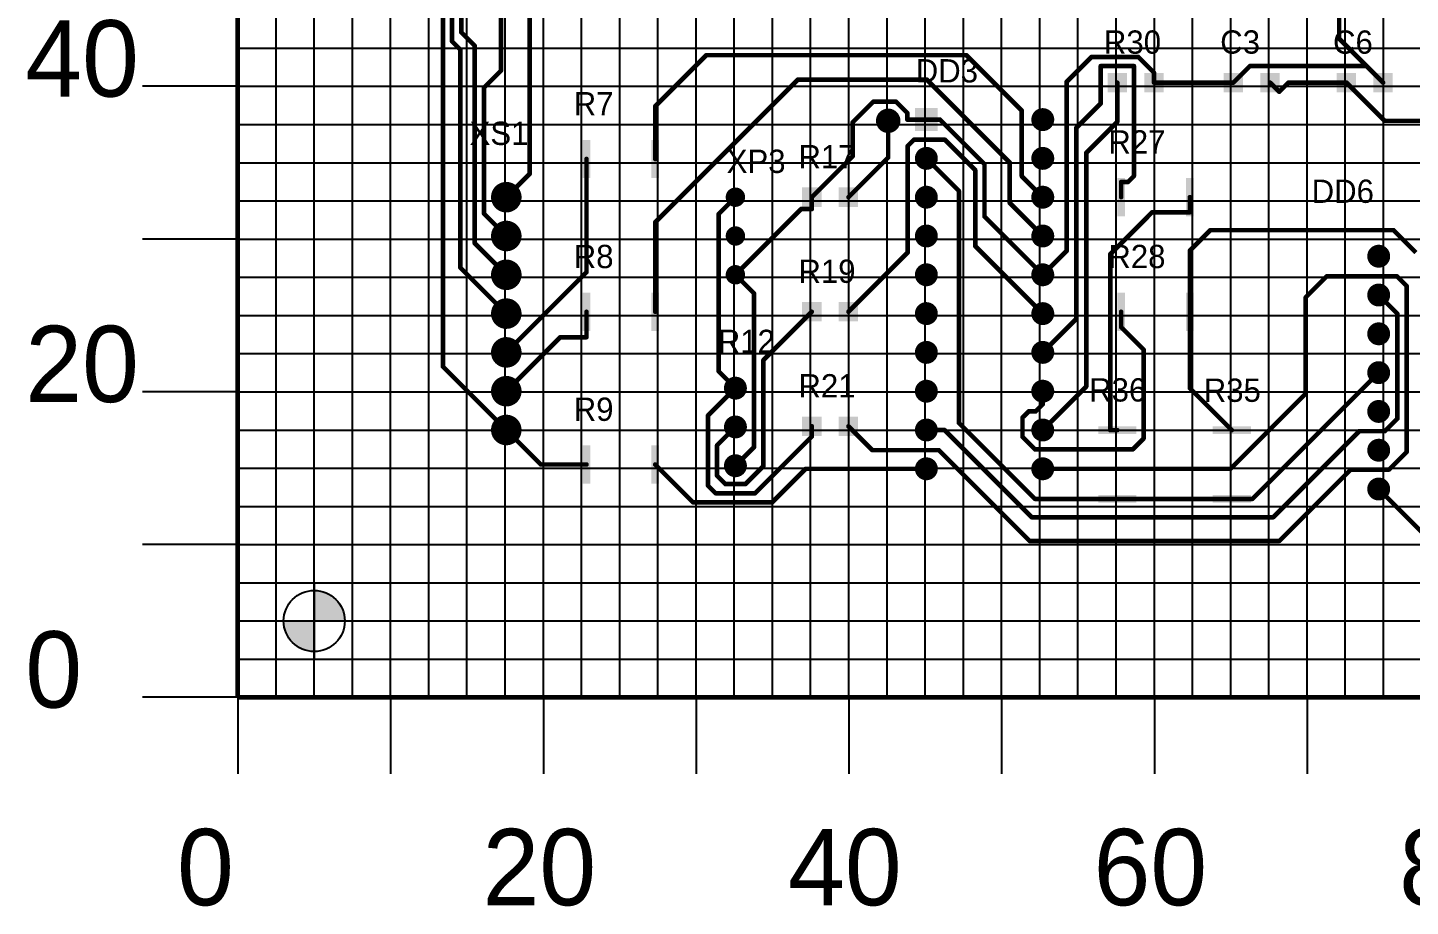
# Model space of a CAD drawing. Header units: millimetres. Extents: x -576 to 507, y -350 to 602.
# Drawn here: x -567.6 to -477.1, y 189.4 to 246.9 of the extents above; entities that cross this region are included whole.
import ezdxf

# ---------------------------------------------------------------- set-up
doc = ezdxf.new("R2010")
doc.units = ezdxf.units.MM

msp = doc.modelspace()

# ---------------------------------------------------------------- hatches: boundary and pattern name
h = msp.add_hatch(color=256)
h.dxf.hatch_style = 1
h.paths.add_polyline_path([(-438.849, 320.099), (-438.849, 318.099), (-436.849, 318.099, 0.414214)])
h.paths.add_polyline_path([(-438.849, 318.099), (-440.849, 318.099, 0.414214), (-438.849, 316.099)])
h.paths.add_polyline_path([(-548.849, 320.099), (-548.849, 318.099), (-546.849, 318.099, 0.414214)])
h.paths.add_polyline_path([(-548.849, 318.099), (-550.849, 318.099, 0.414214), (-548.849, 316.099)])
h.paths.add_polyline_path([(-548.849, 210.099), (-548.849, 208.099), (-546.849, 208.099, 0.414214)])
h.paths.add_polyline_path([(-548.849, 208.099), (-550.849, 208.099, 0.414214), (-548.849, 206.099)])
h.paths.add_polyline_path([(-438.849, 210.099), (-438.849, 208.099), (-436.849, 208.099, 0.414214)])
h.paths.add_polyline_path([(-438.849, 208.099), (-440.849, 208.099, 0.414214), (-438.849, 206.099)])

# ---------------------------------------------------------------- linework, layer by layer
at = {"lineweight": 60}
for q in [(-553.849, 323.099), (-433.849, 203.099)]:
    msp.add_line((-553.849, 203.099), q, dxfattribs=at)
for p, q in [((-551.349, 203.099), (-551.349, 323.099)), ((-548.849, 203.099), (-548.849, 323.099)), ((-546.349, 203.099), (-546.349, 323.099)), ((-546.349, 203.099), (-546.349, 323.099)), ((-546.349, 203.099), (-546.349, 323.099)), ((-546.349, 203.099), (-546.349, 323.099)), ((-543.849, 203.099), (-543.849, 323.099)), ((-541.349, 203.099), (-541.349, 323.099)), ((-541.349, 203.099), (-541.349, 323.099)), ((-541.349, 203.099), (-541.349, 323.099)), ((-541.349, 203.099), (-541.349, 323.099)), ((-538.849, 203.099), (-538.849, 323.099)), ((-536.349, 203.099), (-536.349, 323.099)), ((-536.349, 203.099), (-536.349, 323.099)), ((-536.349, 203.099), (-536.349, 323.099)), ((-536.349, 203.099), (-536.349, 323.099)), ((-533.849, 203.099), (-533.849, 323.099)), ((-531.349, 203.099), (-531.349, 323.099)), ((-531.349, 203.099), (-531.349, 323.099)), ((-531.349, 203.099), (-531.349, 323.099)), ((-531.349, 203.099), (-531.349, 323.099)), ((-528.849, 203.099), (-528.849, 323.099)), ((-526.349, 203.099), (-526.349, 323.099)), ((-526.349, 203.099), (-526.349, 323.099)), ((-526.349, 203.099), (-526.349, 323.099)), ((-526.349, 203.099), (-526.349, 323.099)), ((-523.849, 203.099), (-523.849, 323.099)), ((-521.349, 203.099), (-521.349, 323.099)), ((-521.349, 203.099), (-521.349, 323.099)), ((-521.349, 203.099), (-521.349, 323.099)), ((-521.349, 203.099), (-521.349, 323.099)), ((-518.849, 203.099), (-518.849, 323.099)), ((-518.849, 203.099), (-518.849, 323.099)), ((-516.349, 203.099), (-516.349, 323.099)), ((-516.349, 203.099), (-516.349, 323.099)), ((-516.349, 203.099), (-516.349, 323.099)), ((-516.349, 203.099), (-516.349, 323.099)), ((-516.349, 203.099), (-516.349, 323.099)), ((-516.349, 203.099), (-516.349, 323.099)), ((-516.349, 203.099), (-516.349, 323.099)), ((-516.349, 203.099), (-516.349, 323.099)), ((-513.849, 203.099), (-513.849, 323.099)), ((-511.349, 203.099), (-511.349, 323.099)), ((-511.349, 203.099), (-511.349, 323.099)), ((-511.349, 203.099), (-511.349, 323.099)), ((-511.349, 203.099), (-511.349, 323.099)), ((-508.849, 203.099), (-508.849, 323.099)), ((-506.349, 203.099), (-506.349, 323.099)), ((-506.349, 203.099), (-506.349, 323.099)), ((-506.349, 203.099), (-506.349, 323.099)), ((-506.349, 203.099), (-506.349, 323.099)), ((-503.849, 203.099), (-503.849, 323.099)), ((-501.349, 203.099), (-501.349, 323.099)), ((-501.349, 203.099), (-501.349, 323.099)), ((-501.349, 203.099), (-501.349, 323.099)), ((-501.349, 203.099), (-501.349, 323.099)), ((-498.849, 203.099), (-498.849, 323.099)), ((-496.349, 203.099), (-496.349, 323.099)), ((-496.349, 203.099), (-496.349, 323.099)), ((-496.349, 203.099), (-496.349, 323.099)), ((-496.349, 203.099), (-496.349, 323.099)), ((-493.849, 203.099), (-493.849, 323.099)), ((-493.849, 203.099), (-493.849, 323.099)), ((-491.349, 203.099), (-491.349, 323.099)), ((-491.349, 203.099), (-491.349, 323.099)), ((-491.349, 203.099), (-491.349, 323.099)), ((-491.349, 203.099), (-491.349, 323.099)), ((-491.349, 203.099), (-491.349, 323.099)), ((-491.349, 203.099), (-491.349, 323.099)), ((-491.349, 203.099), (-491.349, 323.099)), ((-491.349, 203.099), (-491.349, 323.099)), ((-488.849, 203.099), (-488.849, 323.099)), ((-486.349, 203.099), (-486.349, 323.099)), ((-486.349, 203.099), (-486.349, 323.099)), ((-486.349, 203.099), (-486.349, 323.099)), ((-486.349, 203.099), (-486.349, 323.099)), ((-483.849, 203.099), (-483.849, 323.099)), ((-481.349, 203.099), (-481.349, 323.099)), ((-481.349, 203.099), (-481.349, 323.099)), ((-481.349, 203.099), (-481.349, 323.099)), ((-481.349, 203.099), (-481.349, 323.099)), ((-478.849, 203.099), (-478.849, 323.099)), ((-553.849, 245.599), (-433.849, 245.599)), ((-553.849, 243.099), (-560.099, 243.099)), ((-553.849, 243.099), (-433.849, 243.099)), ((-548.849, 243.099), (-433.849, 243.099)), ((-553.849, 240.599), (-433.849, 240.599)), ((-553.849, 238.099), (-433.849, 238.099)), ((-553.849, 235.599), (-433.849, 235.599)), ((-553.849, 233.099), (-560.099, 233.099)), ((-553.849, 233.099), (-433.849, 233.099)), ((-553.849, 230.599), (-433.849, 230.599)), ((-553.849, 228.099), (-433.849, 228.099)), ((-548.849, 228.099), (-433.849, 228.099)), ((-553.849, 225.599), (-433.849, 225.599)), ((-553.849, 223.099), (-560.099, 223.099)), ((-553.849, 223.099), (-433.849, 223.099)), ((-553.849, 220.599), (-433.849, 220.599)), ((-553.849, 218.099), (-433.849, 218.099)), ((-553.849, 215.599), (-433.849, 215.599)), ((-553.849, 213.099), (-560.099, 213.099)), ((-553.849, 213.099), (-433.849, 213.099)), ((-548.849, 213.099), (-546.849, 213.099)), ((-553.849, 210.599), (-433.849, 210.599)), ((-548.849, 210.599), (-548.849, 205.599)), ((-548.849, 210.599), (-548.849, 205.599)), ((-543.849, 208.099), (-543.849, 210.099)), ((-553.849, 208.099), (-433.849, 208.099)), ((-551.349, 208.099), (-546.349, 208.099)), ((-551.349, 208.099), (-546.349, 208.099)), ((-553.849, 205.599), (-433.849, 205.599)), ((-553.849, 203.099), (-560.099, 203.099)), ((-553.849, 203.099), (-553.849, 198.099)), ((-543.849, 203.099), (-543.849, 198.099)), ((-533.849, 203.099), (-533.849, 198.099)), ((-523.849, 203.099), (-523.849, 198.099)), ((-513.849, 203.099), (-513.849, 198.099)), ((-503.849, 203.099), (-503.849, 198.099)), ((-493.849, 203.099), (-493.849, 198.099)), ((-483.849, 203.099), (-483.849, 198.099))]:
    msp.add_line(p, q)
at = {"const_width": 0.3}
for points in [[(-534.736, 237.377), (-534.736, 287.552)], [(-536.624, 244.113), (-536.624, 278.696)], [(-540.424, 224.749), (-540.424, 272.879)], [(-539.824, 246.039), (-539.824, 254.379)], [(-539.224, 246.636), (-539.224, 254.13)], [(-481.751, 246.216), (-481.751, 253.824)], [(-539.224, 246.636), (-538.342, 245.755)], [(-481.751, 246.216), (-479.961, 244.426)], [(-539.824, 246.039), (-539.282, 245.497)], [(-539.282, 231.227), (-539.282, 245.497)], [(-538.342, 232.827), (-538.342, 245.755)], [(-526.524, 241.792), (-523.179, 245.138)], [(-523.179, 245.138), (-506.161, 245.138)], [(-506.161, 245.138), (-502.528, 241.505)], [(-499.588, 243.395), (-497.959, 245.024)], [(-497.959, 245.024), (-494.907, 245.024)], [(-497.359, 244.424), (-495.188, 244.424)], [(-497.359, 241.976), (-497.359, 244.424)], [(-495.188, 237.225), (-495.188, 244.424)], [(-494.907, 245.024), (-493.874, 243.991)], [(-488.674, 243.339), (-487.587, 244.426)], [(-487.587, 244.426), (-479.961, 244.426)], [(-479.961, 244.426), (-478.874, 243.339)], [(-537.733, 243.004), (-536.624, 244.113)], [(-526.524, 234.198), (-517.184, 243.537)], [(-517.184, 243.537), (-508.751, 243.537)], [(-508.751, 243.537), (-503.316, 238.102)], [(-499.588, 232.325), (-499.588, 243.395)], [(-493.874, 243.339), (-493.874, 243.991)], [(-537.733, 234.758), (-537.733, 243.004)], [(-496.274, 240.775), (-496.274, 243.339)], [(-493.874, 243.339), (-491.276, 243.339)], [(-491.276, 243.339), (-488.674, 243.339)], [(-491.276, 243.339), (-491.276, 243.339)], [(-486.274, 243.339), (-485.674, 242.739)], [(-485.674, 242.739), (-485.074, 243.339)], [(-485.074, 243.339), (-481.274, 243.339)], [(-481.274, 243.339), (-478.774, 240.839)], [(-526.524, 238.339), (-526.524, 241.792)], [(-513.599, 240.745), (-512.255, 242.089)], [(-512.255, 242.089), (-510.756, 242.089)], [(-510.756, 242.089), (-510.024, 241.357)], [(-498.96, 240.375), (-497.359, 241.976)], [(-513.599, 238.514), (-513.599, 240.745)], [(-511.274, 238.439), (-511.274, 240.839)], [(-510.024, 240.919), (-510.024, 241.357)], [(-510.024, 240.919), (-508.774, 240.919)], [(-508.774, 240.919), (-507.883, 240.919)], [(-507.883, 240.919), (-504.967, 238.002)], [(-502.528, 237.213), (-502.528, 241.505)], [(-498.304, 238.745), (-496.274, 240.775)], [(-478.774, 240.839), (-471.274, 240.839)], [(-498.96, 227.873), (-498.96, 240.375)], [(-509.996, 239.194), (-509.59, 239.6)], [(-509.996, 232.217), (-509.996, 239.194)], [(-509.59, 239.6), (-507.558, 239.6)], [(-507.558, 239.6), (-505.576, 237.619)], [(-531.024, 230.929), (-531.024, 238.339)], [(-516.274, 235.839), (-513.599, 238.514)], [(-513.874, 235.839), (-511.274, 238.439)], [(-508.774, 238.379), (-506.643, 236.248)], [(-504.967, 234.572), (-504.967, 238.002)], [(-503.316, 235.461), (-503.316, 238.102)], [(-498.304, 223.449), (-498.304, 238.745)], [(-536.274, 235.839), (-534.736, 237.377)], [(-505.576, 232.641), (-505.576, 237.619)], [(-502.528, 237.213), (-501.154, 235.839)], [(-495.582, 236.832), (-495.188, 237.225)], [(-506.643, 221.058), (-506.643, 236.248)], [(-496.024, 236.832), (-495.582, 236.832)], [(-496.024, 235.839), (-496.024, 236.832)], [(-522.366, 234.747), (-521.274, 235.839)], [(-516.274, 235.066), (-516.274, 235.839)], [(-503.316, 235.461), (-501.154, 233.299)], [(-491.524, 234.851), (-491.524, 235.839)], [(-537.733, 234.758), (-536.274, 233.299)], [(-522.366, 224.431), (-522.366, 234.747)], [(-521.274, 230.759), (-516.967, 235.066)], [(-516.967, 235.066), (-516.274, 235.066)], [(-504.967, 234.572), (-501.154, 230.759)], [(-496.737, 232.107), (-493.994, 234.851)], [(-493.994, 234.851), (-491.524, 234.851)], [(-526.524, 228.339), (-526.524, 234.198)], [(-491.524, 232.342), (-490.184, 233.682)], [(-490.184, 233.682), (-478.195, 233.682)], [(-478.195, 233.682), (-476.722, 232.209)], [(-538.342, 232.827), (-536.274, 230.759)], [(-505.576, 232.641), (-501.154, 228.219)], [(-513.874, 228.339), (-509.996, 232.217)], [(-501.154, 230.759), (-499.588, 232.325)], [(-496.737, 220.589), (-496.737, 232.107)], [(-491.524, 228.339), (-491.524, 232.342)], [(-539.282, 231.227), (-536.274, 228.219)], [(-536.274, 225.679), (-531.024, 230.929)], [(-521.274, 230.759), (-520.054, 229.539)], [(-483.936, 229.288), (-482.564, 230.66)], [(-482.564, 230.66), (-477.967, 230.66)], [(-477.967, 230.66), (-477.332, 230.025)], [(-477.332, 219.153), (-477.332, 230.025)], [(-520.054, 219.479), (-520.054, 229.539)], [(-483.936, 222.989), (-483.936, 229.288)], [(-479.162, 229.435), (-477.941, 228.214)], [(-531.024, 226.672), (-531.024, 228.339)], [(-519.445, 225.168), (-516.274, 228.339)], [(-496.024, 227.332), (-496.024, 228.339)], [(-491.524, 223.339), (-491.524, 228.339)], [(-477.941, 221.338), (-477.941, 228.214)], [(-501.154, 225.679), (-498.96, 227.873)], [(-496.024, 227.332), (-494.553, 225.861)], [(-536.274, 223.139), (-532.741, 226.672)], [(-532.741, 226.672), (-531.024, 226.672)], [(-494.553, 220.042), (-494.553, 225.861)], [(-540.424, 224.749), (-536.274, 220.599)], [(-522.366, 224.431), (-521.274, 223.339)], [(-519.445, 218.233), (-519.445, 225.168)], [(-487.428, 216.089), (-479.162, 224.355)], [(-501.154, 220.599), (-498.304, 223.449)], [(-523.074, 221.539), (-521.274, 223.339)], [(-501.154, 222.28), (-501.154, 223.139)], [(-491.524, 223.339), (-488.774, 220.589)], [(-488.865, 218.059), (-483.936, 222.989)], [(-502.478, 221.414), (-502.071, 221.82)], [(-502.071, 221.82), (-501.614, 221.82)], [(-501.614, 221.82), (-501.154, 222.28)], [(-523.074, 216.964), (-523.074, 221.539)], [(-522.474, 219.599), (-521.274, 220.799)], [(-516.274, 220.169), (-516.274, 220.839)], [(-513.874, 220.839), (-512.315, 219.28)], [(-506.643, 221.058), (-501.674, 216.089)], [(-502.478, 220.144), (-502.478, 221.414)], [(-478.754, 220.525), (-477.941, 221.338)], [(-536.274, 220.599), (-534.014, 218.339)], [(-519.984, 216.459), (-516.274, 220.169)], [(-508.774, 220.599), (-507.59, 220.599)], [(-507.59, 220.599), (-501.878, 214.886)], [(-502.478, 220.144), (-501.665, 219.331)], [(-496.737, 220.589), (-496.274, 220.589)], [(-495.264, 219.331), (-494.553, 220.042)], [(-486.069, 214.886), (-480.43, 220.525)], [(-480.43, 220.525), (-478.754, 220.525)], [(-522.474, 217.599), (-522.474, 219.599)], [(-521.274, 218.259), (-520.054, 219.479)], [(-512.315, 219.28), (-507.964, 219.28)], [(-507.964, 219.28), (-502.023, 213.339)], [(-501.665, 219.331), (-495.264, 219.331)], [(-478.475, 218.01), (-477.332, 219.153)], [(-534.014, 218.339), (-531.024, 218.339)], [(-526.524, 218.339), (-524.044, 215.859)], [(-520.619, 217.059), (-519.445, 218.233)], [(-518.874, 215.859), (-516.674, 218.059)], [(-516.674, 218.059), (-508.774, 218.059)], [(-501.154, 218.059), (-488.865, 218.059)], [(-485.661, 213.339), (-480.989, 218.01)], [(-480.989, 218.01), (-478.475, 218.01)], [(-522.474, 217.599), (-521.934, 217.059)], [(-523.074, 216.964), (-522.569, 216.459)], [(-522.569, 216.459), (-519.984, 216.459)], [(-521.934, 217.059), (-520.619, 217.059)], [(-479.162, 216.735), (-475.586, 213.159)], [(-524.044, 215.859), (-518.874, 215.859)], [(-501.674, 216.089), (-496.274, 216.089)], [(-496.274, 216.089), (-488.774, 216.089)], [(-488.774, 216.089), (-487.428, 216.089)], [(-501.878, 214.886), (-486.069, 214.886)], [(-502.023, 213.339), (-485.661, 213.339)]]:
    msp.add_lwpolyline(points, dxfattribs=at)
for points, const_width in [([(-539.299, 246.636, 1), (-539.149, 246.636, 1)], 0.15), ([(-539.299, 246.636, 1), (-539.149, 246.636, 1)], 0.15), ([(-481.826, 246.216, 1), (-481.676, 246.216, 1)], 0.15), ([(-481.826, 246.216, 1), (-481.676, 246.216, 1)], 0.15), ([(-539.899, 246.039, 1), (-539.749, 246.039, 1)], 0.15), ([(-539.899, 246.039, 1), (-539.749, 246.039, 1)], 0.15), ([(-539.357, 245.497, 1), (-539.207, 245.497, 1)], 0.15), ([(-539.357, 245.497, 1), (-539.207, 245.497, 1)], 0.15), ([(-538.417, 245.755, 1), (-538.267, 245.755, 1)], 0.15), ([(-538.417, 245.755, 1), (-538.267, 245.755, 1)], 0.15), ([(-523.254, 245.138, 1), (-523.104, 245.138, 1)], 0.15), ([(-523.254, 245.138, 1), (-523.104, 245.138, 1)], 0.15), ([(-506.236, 245.138, 1), (-506.086, 245.138, 1)], 0.15), ([(-506.236, 245.138, 1), (-506.086, 245.138, 1)], 0.15), ([(-498.034, 245.024, 1), (-497.884, 245.024, 1)], 0.15), ([(-498.034, 245.024, 1), (-497.884, 245.024, 1)], 0.15), ([(-497.434, 244.424, 1), (-497.284, 244.424, 1)], 0.15), ([(-497.434, 244.424, 1), (-497.284, 244.424, 1)], 0.15), ([(-495.263, 244.424, 1), (-495.113, 244.424, 1)], 0.15), ([(-495.263, 244.424, 1), (-495.113, 244.424, 1)], 0.15), ([(-494.982, 245.024, 1), (-494.832, 245.024, 1)], 0.15), ([(-494.982, 245.024, 1), (-494.832, 245.024, 1)], 0.15), ([(-487.662, 244.426, 1), (-487.512, 244.426, 1)], 0.15), ([(-487.662, 244.426, 1), (-487.512, 244.426, 1)], 0.15), ([(-480.036, 244.426, 1), (-479.886, 244.426, 1)], 0.15), ([(-480.036, 244.426, 1), (-479.886, 244.426, 1)], 0.15), ([(-480.036, 244.426, 1), (-479.886, 244.426, 1)], 0.15), ([(-536.699, 244.113, 1), (-536.549, 244.113, 1)], 0.15), ([(-536.699, 244.113, 1), (-536.549, 244.113, 1)], 0.15), ([(-517.259, 243.537, 1), (-517.109, 243.537, 1)], 0.15), ([(-517.259, 243.537, 1), (-517.109, 243.537, 1)], 0.15), ([(-508.826, 243.537, 1), (-508.676, 243.537, 1)], 0.15), ([(-508.826, 243.537, 1), (-508.676, 243.537, 1)], 0.15), ([(-499.663, 243.395, 1), (-499.513, 243.395, 1)], 0.15), ([(-499.663, 243.395, 1), (-499.513, 243.395, 1)], 0.15), ([(-493.949, 243.991, 1), (-493.799, 243.991, 1)], 0.15), ([(-493.949, 243.991, 1), (-493.799, 243.991, 1)], 0.15), ([(-537.808, 243.004, 1), (-537.658, 243.004, 1)], 0.15), ([(-537.808, 243.004, 1), (-537.658, 243.004, 1)], 0.15), ([(-496.349, 243.339, 1), (-496.199, 243.339, 1)], 0.15), ([(-493.949, 243.339, 1), (-493.799, 243.339, 1)], 0.15), ([(-493.949, 243.339, 1), (-493.799, 243.339, 1)], 0.15), ([(-491.351, 243.339, 1), (-491.201, 243.339, 1)], 0.15), ([(-491.351, 243.339, 1), (-491.201, 243.339, 1)], 0.15), ([(-491.351, 243.339, 1), (-491.201, 243.339, 1)], 0.15), ([(-491.351, 243.339, 1), (-491.201, 243.339, 1)], 0.15), ([(-488.749, 243.339, 1), (-488.599, 243.339, 1)], 0.15), ([(-488.749, 243.339, 1), (-488.599, 243.339, 1)], 0.15), ([(-486.349, 243.339, 1), (-486.199, 243.339, 1)], 0.15), ([(-485.749, 242.739, 1), (-485.599, 242.739, 1)], 0.15), ([(-485.749, 242.739, 1), (-485.599, 242.739, 1)], 0.15), ([(-485.149, 243.339, 1), (-484.999, 243.339, 1)], 0.15), ([(-485.149, 243.339, 1), (-484.999, 243.339, 1)], 0.15), ([(-481.349, 243.339, 1), (-481.199, 243.339, 1)], 0.15), ([(-481.349, 243.339, 1), (-481.199, 243.339, 1)], 0.15), ([(-478.949, 243.339, 1), (-478.799, 243.339, 1)], 0.15), ([(-526.599, 241.792, 1), (-526.449, 241.792, 1)], 0.15), ([(-526.599, 241.792, 1), (-526.449, 241.792, 1)], 0.15), ([(-512.33, 242.089, 1), (-512.18, 242.089, 1)], 0.15), ([(-512.33, 242.089, 1), (-512.18, 242.089, 1)], 0.15), ([(-510.831, 242.089, 1), (-510.681, 242.089, 1)], 0.15), ([(-510.831, 242.089, 1), (-510.681, 242.089, 1)], 0.15), ([(-497.434, 241.976, 1), (-497.284, 241.976, 1)], 0.15), ([(-497.434, 241.976, 1), (-497.284, 241.976, 1)], 0.15), ([(-513.674, 240.745, 1), (-513.524, 240.745, 1)], 0.15), ([(-513.674, 240.745, 1), (-513.524, 240.745, 1)], 0.15), ([(-511.674, 240.839, 1), (-510.874, 240.839, 1)], 0.8), ([(-511.349, 240.839, 1), (-511.199, 240.839, 1)], 0.15), ([(-510.099, 241.357, 1), (-509.949, 241.357, 1)], 0.15), ([(-510.099, 241.357, 1), (-509.949, 241.357, 1)], 0.15), ([(-510.099, 240.919, 1), (-509.949, 240.919, 1)], 0.15), ([(-510.099, 240.919, 1), (-509.949, 240.919, 1)], 0.15), ([(-508.849, 240.919, 1), (-508.699, 240.919, 1)], 0.15), ([(-508.849, 240.919, 1), (-508.699, 240.919, 1)], 0.15), ([(-507.958, 240.919, 1), (-507.808, 240.919, 1)], 0.15), ([(-507.958, 240.919, 1), (-507.808, 240.919, 1)], 0.15), ([(-502.603, 241.505, 1), (-502.453, 241.505, 1)], 0.15), ([(-502.603, 241.505, 1), (-502.453, 241.505, 1)], 0.15), ([(-501.529, 240.919, 1), (-500.779, 240.919, 1)], 0.75), ([(-496.349, 240.775, 1), (-496.199, 240.775, 1)], 0.15), ([(-496.349, 240.775, 1), (-496.199, 240.775, 1)], 0.15), ([(-478.849, 240.839, 1), (-478.699, 240.839, 1)], 0.15), ([(-478.849, 240.839, 1), (-478.699, 240.839, 1)], 0.15), ([(-499.035, 240.375, 1), (-498.885, 240.375, 1)], 0.15), ([(-499.035, 240.375, 1), (-498.885, 240.375, 1)], 0.15), ([(-510.071, 239.194, 1), (-509.921, 239.194, 1)], 0.15), ([(-510.071, 239.194, 1), (-509.921, 239.194, 1)], 0.15), ([(-509.665, 239.6, 1), (-509.515, 239.6, 1)], 0.15), ([(-509.665, 239.6, 1), (-509.515, 239.6, 1)], 0.15), ([(-509.149, 238.379, 1), (-508.399, 238.379, 1)], 0.75), ([(-507.633, 239.6, 1), (-507.483, 239.6, 1)], 0.15), ([(-507.633, 239.6, 1), (-507.483, 239.6, 1)], 0.15), ([(-501.529, 238.379, 1), (-500.779, 238.379, 1)], 0.75), ([(-531.099, 238.339, 1), (-530.949, 238.339, 1)], 0.15), ([(-526.599, 238.339, 1), (-526.449, 238.339, 1)], 0.15), ([(-513.674, 238.514, 1), (-513.524, 238.514, 1)], 0.15), ([(-513.674, 238.514, 1), (-513.524, 238.514, 1)], 0.15), ([(-511.349, 238.439, 1), (-511.199, 238.439, 1)], 0.15), ([(-511.349, 238.439, 1), (-511.199, 238.439, 1)], 0.15), ([(-508.849, 238.379, 1), (-508.699, 238.379, 1)], 0.15), ([(-505.042, 238.002, 1), (-504.892, 238.002, 1)], 0.15), ([(-505.042, 238.002, 1), (-504.892, 238.002, 1)], 0.15), ([(-503.391, 238.102, 1), (-503.241, 238.102, 1)], 0.15), ([(-503.391, 238.102, 1), (-503.241, 238.102, 1)], 0.15), ([(-498.379, 238.745, 1), (-498.229, 238.745, 1)], 0.15), ([(-498.379, 238.745, 1), (-498.229, 238.745, 1)], 0.15), ([(-534.811, 237.377, 1), (-534.661, 237.377, 1)], 0.15), ([(-534.811, 237.377, 1), (-534.661, 237.377, 1)], 0.15), ([(-505.651, 237.619, 1), (-505.501, 237.619, 1)], 0.15), ([(-505.651, 237.619, 1), (-505.501, 237.619, 1)], 0.15), ([(-502.603, 237.213, 1), (-502.453, 237.213, 1)], 0.15), ([(-502.603, 237.213, 1), (-502.453, 237.213, 1)], 0.15), ([(-495.263, 237.225, 1), (-495.113, 237.225, 1)], 0.15), ([(-495.263, 237.225, 1), (-495.113, 237.225, 1)], 0.15), ([(-536.774, 235.839, 1), (-535.774, 235.839, 1)], 1), ([(-521.592, 235.839, 1), (-520.957, 235.839, 1)], 0.635), ([(-509.149, 235.839, 1), (-508.399, 235.839, 1)], 0.75), ([(-506.718, 236.248, 1), (-506.568, 236.248, 1)], 0.15), ([(-506.718, 236.248, 1), (-506.568, 236.248, 1)], 0.15), ([(-501.529, 235.839, 1), (-500.779, 235.839, 1)], 0.75), ([(-496.099, 236.832, 1), (-495.949, 236.832, 1)], 0.15), ([(-496.099, 236.832, 1), (-495.949, 236.832, 1)], 0.15), ([(-495.657, 236.832, 1), (-495.507, 236.832, 1)], 0.15), ([(-495.657, 236.832, 1), (-495.507, 236.832, 1)], 0.15), ([(-536.349, 235.839, 1), (-536.199, 235.839, 1)], 0.15), ([(-521.349, 235.839, 1), (-521.199, 235.839, 1)], 0.15), ([(-516.349, 235.839, 1), (-516.199, 235.839, 1)], 0.15), ([(-516.349, 235.839, 1), (-516.199, 235.839, 1)], 0.15), ([(-513.949, 235.839, 1), (-513.799, 235.839, 1)], 0.15), ([(-503.391, 235.461, 1), (-503.241, 235.461, 1)], 0.15), ([(-503.391, 235.461, 1), (-503.241, 235.461, 1)], 0.15), ([(-501.229, 235.839, 1), (-501.079, 235.839, 1)], 0.15), ([(-496.099, 235.839, 1), (-495.949, 235.839, 1)], 0.15), ([(-491.599, 235.839, 1), (-491.449, 235.839, 1)], 0.15), ([(-537.808, 234.758, 1), (-537.658, 234.758, 1)], 0.15), ([(-537.808, 234.758, 1), (-537.658, 234.758, 1)], 0.15), ([(-522.441, 234.747, 1), (-522.291, 234.747, 1)], 0.15), ([(-522.441, 234.747, 1), (-522.291, 234.747, 1)], 0.15), ([(-517.042, 235.066, 1), (-516.892, 235.066, 1)], 0.15), ([(-517.042, 235.066, 1), (-516.892, 235.066, 1)], 0.15), ([(-516.349, 235.066, 1), (-516.199, 235.066, 1)], 0.15), ([(-516.349, 235.066, 1), (-516.199, 235.066, 1)], 0.15), ([(-505.042, 234.572, 1), (-504.892, 234.572, 1)], 0.15), ([(-505.042, 234.572, 1), (-504.892, 234.572, 1)], 0.15), ([(-494.069, 234.851, 1), (-493.919, 234.851, 1)], 0.15), ([(-494.069, 234.851, 1), (-493.919, 234.851, 1)], 0.15), ([(-491.599, 234.851, 1), (-491.449, 234.851, 1)], 0.15), ([(-491.599, 234.851, 1), (-491.449, 234.851, 1)], 0.15), ([(-536.774, 233.299, 1), (-535.774, 233.299, 1)], 1), ([(-526.599, 234.198, 1), (-526.449, 234.198, 1)], 0.15), ([(-526.599, 234.198, 1), (-526.449, 234.198, 1)], 0.15), ([(-521.592, 233.299, 1), (-520.957, 233.299, 1)], 0.635), ([(-509.149, 233.299, 1), (-508.399, 233.299, 1)], 0.75), ([(-501.529, 233.299, 1), (-500.779, 233.299, 1)], 0.75), ([(-490.259, 233.682, 1), (-490.109, 233.682, 1)], 0.15), ([(-490.259, 233.682, 1), (-490.109, 233.682, 1)], 0.15), ([(-478.27, 233.682, 1), (-478.12, 233.682, 1)], 0.15), ([(-478.27, 233.682, 1), (-478.12, 233.682, 1)], 0.15), ([(-538.417, 232.827, 1), (-538.267, 232.827, 1)], 0.15), ([(-538.417, 232.827, 1), (-538.267, 232.827, 1)], 0.15), ([(-536.349, 233.299, 1), (-536.199, 233.299, 1)], 0.15), ([(-505.651, 232.641, 1), (-505.501, 232.641, 1)], 0.15), ([(-505.651, 232.641, 1), (-505.501, 232.641, 1)], 0.15), ([(-501.229, 233.299, 1), (-501.079, 233.299, 1)], 0.15), ([(-479.537, 231.975, 1), (-478.787, 231.975, 1)], 0.75), ([(-536.774, 230.759, 1), (-535.774, 230.759, 1)], 1), ([(-510.071, 232.217, 1), (-509.921, 232.217, 1)], 0.15), ([(-510.071, 232.217, 1), (-509.921, 232.217, 1)], 0.15), ([(-499.663, 232.325, 1), (-499.513, 232.325, 1)], 0.15), ([(-499.663, 232.325, 1), (-499.513, 232.325, 1)], 0.15), ([(-496.812, 232.107, 1), (-496.662, 232.107, 1)], 0.15), ([(-496.812, 232.107, 1), (-496.662, 232.107, 1)], 0.15), ([(-491.599, 232.342, 1), (-491.449, 232.342, 1)], 0.15), ([(-491.599, 232.342, 1), (-491.449, 232.342, 1)], 0.15), ([(-539.357, 231.227, 1), (-539.207, 231.227, 1)], 0.15), ([(-539.357, 231.227, 1), (-539.207, 231.227, 1)], 0.15), ([(-536.349, 230.759, 1), (-536.199, 230.759, 1)], 0.15), ([(-531.099, 230.929, 1), (-530.949, 230.929, 1)], 0.15), ([(-531.099, 230.929, 1), (-530.949, 230.929, 1)], 0.15), ([(-521.592, 230.759, 1), (-520.957, 230.759, 1)], 0.635), ([(-521.349, 230.759, 1), (-521.199, 230.759, 1)], 0.15), ([(-521.349, 230.759, 1), (-521.199, 230.759, 1)], 0.15), ([(-509.149, 230.759, 1), (-508.399, 230.759, 1)], 0.75), ([(-501.529, 230.759, 1), (-500.779, 230.759, 1)], 0.75), ([(-501.229, 230.759, 1), (-501.079, 230.759, 1)], 0.15), ([(-501.229, 230.759, 1), (-501.079, 230.759, 1)], 0.15), ([(-482.639, 230.66, 1), (-482.489, 230.66, 1)], 0.15), ([(-482.639, 230.66, 1), (-482.489, 230.66, 1)], 0.15), ([(-479.537, 229.435, 1), (-478.787, 229.435, 1)], 0.75), ([(-478.042, 230.66, 1), (-477.892, 230.66, 1)], 0.15), ([(-478.042, 230.66, 1), (-477.892, 230.66, 1)], 0.15), ([(-477.407, 230.025, 1), (-477.257, 230.025, 1)], 0.15), ([(-477.407, 230.025, 1), (-477.257, 230.025, 1)], 0.15), ([(-536.774, 228.219, 1), (-535.774, 228.219, 1)], 1), ([(-520.129, 229.539, 1), (-519.979, 229.539, 1)], 0.15), ([(-520.129, 229.539, 1), (-519.979, 229.539, 1)], 0.15), ([(-484.011, 229.288, 1), (-483.861, 229.288, 1)], 0.15), ([(-484.011, 229.288, 1), (-483.861, 229.288, 1)], 0.15), ([(-479.237, 229.435, 1), (-479.087, 229.435, 1)], 0.15), ([(-536.349, 228.219, 1), (-536.199, 228.219, 1)], 0.15), ([(-531.099, 228.339, 1), (-530.949, 228.339, 1)], 0.15), ([(-526.599, 228.339, 1), (-526.449, 228.339, 1)], 0.15), ([(-516.349, 228.339, 1), (-516.199, 228.339, 1)], 0.15), ([(-513.949, 228.339, 1), (-513.799, 228.339, 1)], 0.15), ([(-509.149, 228.219, 1), (-508.399, 228.219, 1)], 0.75), ([(-501.529, 228.219, 1), (-500.779, 228.219, 1)], 0.75), ([(-501.229, 228.219, 1), (-501.079, 228.219, 1)], 0.15), ([(-496.099, 228.339, 1), (-495.949, 228.339, 1)], 0.15), ([(-491.599, 228.339, 1), (-491.449, 228.339, 1)], 0.15), ([(-491.599, 228.339, 1), (-491.449, 228.339, 1)], 0.15), ([(-478.016, 228.214, 1), (-477.866, 228.214, 1)], 0.15), ([(-478.016, 228.214, 1), (-477.866, 228.214, 1)], 0.15), ([(-499.035, 227.873, 1), (-498.885, 227.873, 1)], 0.15), ([(-499.035, 227.873, 1), (-498.885, 227.873, 1)], 0.15), ([(-496.099, 227.332, 1), (-495.949, 227.332, 1)], 0.15), ([(-496.099, 227.332, 1), (-495.949, 227.332, 1)], 0.15), ([(-479.537, 226.895, 1), (-478.787, 226.895, 1)], 0.75), ([(-536.774, 225.679, 1), (-535.774, 225.679, 1)], 1), ([(-532.816, 226.672, 1), (-532.666, 226.672, 1)], 0.15), ([(-532.816, 226.672, 1), (-532.666, 226.672, 1)], 0.15), ([(-531.099, 226.672, 1), (-530.949, 226.672, 1)], 0.15), ([(-531.099, 226.672, 1), (-530.949, 226.672, 1)], 0.15), ([(-509.149, 225.679, 1), (-508.399, 225.679, 1)], 0.75), ([(-501.529, 225.679, 1), (-500.779, 225.679, 1)], 0.75), ([(-536.349, 225.679, 1), (-536.199, 225.679, 1)], 0.15), ([(-501.229, 225.679, 1), (-501.079, 225.679, 1)], 0.15), ([(-494.628, 225.861, 1), (-494.478, 225.861, 1)], 0.15), ([(-494.628, 225.861, 1), (-494.478, 225.861, 1)], 0.15), ([(-540.499, 224.749, 1), (-540.349, 224.749, 1)], 0.15), ([(-540.499, 224.749, 1), (-540.349, 224.749, 1)], 0.15), ([(-522.441, 224.431, 1), (-522.291, 224.431, 1)], 0.15), ([(-522.441, 224.431, 1), (-522.291, 224.431, 1)], 0.15), ([(-519.52, 225.168, 1), (-519.37, 225.168, 1)], 0.15), ([(-519.52, 225.168, 1), (-519.37, 225.168, 1)], 0.15), ([(-479.537, 224.355, 1), (-478.787, 224.355, 1)], 0.75), ([(-479.237, 224.355, 1), (-479.087, 224.355, 1)], 0.15), ([(-536.774, 223.139, 1), (-535.774, 223.139, 1)], 1), ([(-521.649, 223.339, 1), (-520.899, 223.339, 1)], 0.75), ([(-509.149, 223.139, 1), (-508.399, 223.139, 1)], 0.75), ([(-501.529, 223.139, 1), (-500.779, 223.139, 1)], 0.75), ([(-498.379, 223.449, 1), (-498.229, 223.449, 1)], 0.15), ([(-498.379, 223.449, 1), (-498.229, 223.449, 1)], 0.15), ([(-536.349, 223.139, 1), (-536.199, 223.139, 1)], 0.15), ([(-521.349, 223.339, 1), (-521.199, 223.339, 1)], 0.15), ([(-521.349, 223.339, 1), (-521.199, 223.339, 1)], 0.15), ([(-501.229, 223.139, 1), (-501.079, 223.139, 1)], 0.15), ([(-491.599, 223.339, 1), (-491.449, 223.339, 1)], 0.15), ([(-491.599, 223.339, 1), (-491.449, 223.339, 1)], 0.15), ([(-484.011, 222.989, 1), (-483.861, 222.989, 1)], 0.15), ([(-484.011, 222.989, 1), (-483.861, 222.989, 1)], 0.15), ([(-502.146, 221.82, 1), (-501.996, 221.82, 1)], 0.15), ([(-502.146, 221.82, 1), (-501.996, 221.82, 1)], 0.15), ([(-501.689, 221.82, 1), (-501.539, 221.82, 1)], 0.15), ([(-501.689, 221.82, 1), (-501.539, 221.82, 1)], 0.15), ([(-501.229, 222.28, 1), (-501.079, 222.28, 1)], 0.15), ([(-501.229, 222.28, 1), (-501.079, 222.28, 1)], 0.15), ([(-479.537, 221.815, 1), (-478.787, 221.815, 1)], 0.75), ([(-536.774, 220.599, 1), (-535.774, 220.599, 1)], 1), ([(-523.149, 221.539, 1), (-522.999, 221.539, 1)], 0.15), ([(-523.149, 221.539, 1), (-522.999, 221.539, 1)], 0.15), ([(-521.649, 220.799, 1), (-520.899, 220.799, 1)], 0.75), ([(-521.349, 220.799, 1), (-521.199, 220.799, 1)], 0.15), ([(-516.349, 220.839, 1), (-516.199, 220.839, 1)], 0.15), ([(-513.949, 220.839, 1), (-513.799, 220.839, 1)], 0.15), ([(-509.149, 220.599, 1), (-508.399, 220.599, 1)], 0.75), ([(-506.718, 221.058, 1), (-506.568, 221.058, 1)], 0.15), ([(-506.718, 221.058, 1), (-506.568, 221.058, 1)], 0.15), ([(-502.553, 221.414, 1), (-502.403, 221.414, 1)], 0.15), ([(-502.553, 221.414, 1), (-502.403, 221.414, 1)], 0.15), ([(-501.529, 220.599, 1), (-500.779, 220.599, 1)], 0.75), ([(-478.016, 221.338, 1), (-477.866, 221.338, 1)], 0.15), ([(-478.016, 221.338, 1), (-477.866, 221.338, 1)], 0.15), ([(-536.349, 220.599, 1), (-536.199, 220.599, 1)], 0.15), ([(-536.349, 220.599, 1), (-536.199, 220.599, 1)], 0.15), ([(-516.349, 220.169, 1), (-516.199, 220.169, 1)], 0.15), ([(-516.349, 220.169, 1), (-516.199, 220.169, 1)], 0.15), ([(-508.849, 220.599, 1), (-508.699, 220.599, 1)], 0.15), ([(-507.665, 220.599, 1), (-507.515, 220.599, 1)], 0.15), ([(-507.665, 220.599, 1), (-507.515, 220.599, 1)], 0.15), ([(-502.553, 220.144, 1), (-502.403, 220.144, 1)], 0.15), ([(-502.553, 220.144, 1), (-502.403, 220.144, 1)], 0.15), ([(-501.229, 220.599, 1), (-501.079, 220.599, 1)], 0.15), ([(-496.812, 220.589, 1), (-496.662, 220.589, 1)], 0.15), ([(-496.812, 220.589, 1), (-496.662, 220.589, 1)], 0.15), ([(-496.349, 220.589, 1), (-496.199, 220.589, 1)], 0.15), ([(-494.628, 220.042, 1), (-494.478, 220.042, 1)], 0.15), ([(-494.628, 220.042, 1), (-494.478, 220.042, 1)], 0.15), ([(-488.849, 220.589, 1), (-488.699, 220.589, 1)], 0.15), ([(-480.505, 220.525, 1), (-480.355, 220.525, 1)], 0.15), ([(-480.505, 220.525, 1), (-480.355, 220.525, 1)], 0.15), ([(-479.537, 219.275, 1), (-478.787, 219.275, 1)], 0.75), ([(-478.829, 220.525, 1), (-478.679, 220.525, 1)], 0.15), ([(-478.829, 220.525, 1), (-478.679, 220.525, 1)], 0.15), ([(-522.549, 219.599, 1), (-522.399, 219.599, 1)], 0.15), ([(-522.549, 219.599, 1), (-522.399, 219.599, 1)], 0.15), ([(-520.129, 219.479, 1), (-519.979, 219.479, 1)], 0.15), ([(-520.129, 219.479, 1), (-519.979, 219.479, 1)], 0.15), ([(-512.39, 219.28, 1), (-512.24, 219.28, 1)], 0.15), ([(-512.39, 219.28, 1), (-512.24, 219.28, 1)], 0.15), ([(-508.039, 219.28, 1), (-507.889, 219.28, 1)], 0.15), ([(-508.039, 219.28, 1), (-507.889, 219.28, 1)], 0.15), ([(-501.74, 219.331, 1), (-501.59, 219.331, 1)], 0.15), ([(-501.74, 219.331, 1), (-501.59, 219.331, 1)], 0.15), ([(-495.339, 219.331, 1), (-495.189, 219.331, 1)], 0.15), ([(-495.339, 219.331, 1), (-495.189, 219.331, 1)], 0.15), ([(-477.407, 219.153, 1), (-477.257, 219.153, 1)], 0.15), ([(-477.407, 219.153, 1), (-477.257, 219.153, 1)], 0.15), ([(-534.089, 218.339, 1), (-533.939, 218.339, 1)], 0.15), ([(-534.089, 218.339, 1), (-533.939, 218.339, 1)], 0.15), ([(-531.099, 218.339, 1), (-530.949, 218.339, 1)], 0.15), ([(-526.599, 218.339, 1), (-526.449, 218.339, 1)], 0.15), ([(-521.649, 218.259, 1), (-520.899, 218.259, 1)], 0.75), ([(-521.349, 218.259, 1), (-521.199, 218.259, 1)], 0.15), ([(-519.52, 218.233, 1), (-519.37, 218.233, 1)], 0.15), ([(-519.52, 218.233, 1), (-519.37, 218.233, 1)], 0.15), ([(-516.749, 218.059, 1), (-516.599, 218.059, 1)], 0.15), ([(-516.749, 218.059, 1), (-516.599, 218.059, 1)], 0.15), ([(-509.149, 218.059, 1), (-508.399, 218.059, 1)], 0.75), ([(-508.849, 218.059, 1), (-508.699, 218.059, 1)], 0.15), ([(-501.529, 218.059, 1), (-500.779, 218.059, 1)], 0.75), ([(-501.229, 218.059, 1), (-501.079, 218.059, 1)], 0.15), ([(-488.94, 218.059, 1), (-488.79, 218.059, 1)], 0.15), ([(-488.94, 218.059, 1), (-488.79, 218.059, 1)], 0.15), ([(-481.064, 218.01, 1), (-480.914, 218.01, 1)], 0.15), ([(-481.064, 218.01, 1), (-480.914, 218.01, 1)], 0.15), ([(-478.55, 218.01, 1), (-478.4, 218.01, 1)], 0.15), ([(-478.55, 218.01, 1), (-478.4, 218.01, 1)], 0.15), ([(-522.549, 217.599, 1), (-522.399, 217.599, 1)], 0.15), ([(-522.549, 217.599, 1), (-522.399, 217.599, 1)], 0.15), ([(-479.537, 216.735, 1), (-478.787, 216.735, 1)], 0.75), ([(-523.149, 216.964, 1), (-522.999, 216.964, 1)], 0.15), ([(-523.149, 216.964, 1), (-522.999, 216.964, 1)], 0.15), ([(-522.644, 216.459, 1), (-522.494, 216.459, 1)], 0.15), ([(-522.644, 216.459, 1), (-522.494, 216.459, 1)], 0.15), ([(-522.009, 217.059, 1), (-521.859, 217.059, 1)], 0.15), ([(-522.009, 217.059, 1), (-521.859, 217.059, 1)], 0.15), ([(-520.694, 217.059, 1), (-520.544, 217.059, 1)], 0.15), ([(-520.694, 217.059, 1), (-520.544, 217.059, 1)], 0.15), ([(-520.059, 216.459, 1), (-519.909, 216.459, 1)], 0.15), ([(-520.059, 216.459, 1), (-519.909, 216.459, 1)], 0.15), ([(-479.237, 216.735, 1), (-479.087, 216.735, 1)], 0.15), ([(-524.119, 215.859, 1), (-523.969, 215.859, 1)], 0.15), ([(-524.119, 215.859, 1), (-523.969, 215.859, 1)], 0.15), ([(-518.949, 215.859, 1), (-518.799, 215.859, 1)], 0.15), ([(-518.949, 215.859, 1), (-518.799, 215.859, 1)], 0.15), ([(-501.749, 216.089, 1), (-501.599, 216.089, 1)], 0.15), ([(-501.749, 216.089, 1), (-501.599, 216.089, 1)], 0.15), ([(-496.349, 216.089, 1), (-496.199, 216.089, 1)], 0.15), ([(-496.349, 216.089, 1), (-496.199, 216.089, 1)], 0.15), ([(-488.849, 216.089, 1), (-488.699, 216.089, 1)], 0.15), ([(-488.849, 216.089, 1), (-488.699, 216.089, 1)], 0.15), ([(-487.503, 216.089, 1), (-487.353, 216.089, 1)], 0.15), ([(-487.503, 216.089, 1), (-487.353, 216.089, 1)], 0.15), ([(-501.953, 214.886, 1), (-501.803, 214.886, 1)], 0.15), ([(-501.953, 214.886, 1), (-501.803, 214.886, 1)], 0.15), ([(-486.144, 214.886, 1), (-485.994, 214.886, 1)], 0.15), ([(-486.144, 214.886, 1), (-485.994, 214.886, 1)], 0.15), ([(-502.098, 213.339, 1), (-501.948, 213.339, 1)], 0.15), ([(-502.098, 213.339, 1), (-501.948, 213.339, 1)], 0.15), ([(-485.736, 213.339, 1), (-485.586, 213.339, 1)], 0.15), ([(-485.736, 213.339, 1), (-485.586, 213.339, 1)], 0.15)]:
    msp.add_lwpolyline(points, format="xyb", close=True, dxfattribs=dict(const_width=const_width))
msp.add_circle((-548.849, 208.099), 2)
for points in [[(-496.909, 242.704), (-495.639, 242.704), (-496.909, 243.974), (-495.639, 243.974)], [(-494.509, 242.704), (-493.239, 242.704), (-494.509, 243.974), (-493.239, 243.974)], [(-488.039, 243.974), (-489.309, 243.974), (-488.039, 242.704), (-489.309, 242.704)], [(-485.639, 243.974), (-486.909, 243.974), (-485.639, 242.704), (-486.909, 242.704)], [(-481.909, 242.704), (-480.639, 242.704), (-481.909, 243.974), (-480.639, 243.974)], [(-479.509, 242.704), (-478.239, 242.704), (-479.509, 243.974), (-478.239, 243.974)], [(-509.524, 240.169), (-508.024, 240.169), (-509.524, 241.669), (-508.024, 241.669)], [(-531.274, 237.089), (-530.774, 237.089), (-531.274, 239.589), (-530.774, 239.589)], [(-526.774, 237.089), (-526.274, 237.089), (-526.774, 239.589), (-526.274, 239.589)], [(-516.909, 235.204), (-515.639, 235.204), (-516.909, 236.474), (-515.639, 236.474)], [(-514.509, 235.204), (-513.239, 235.204), (-514.509, 236.474), (-513.239, 236.474)], [(-496.274, 234.589), (-495.774, 234.589), (-496.274, 237.089), (-495.774, 237.089)], [(-491.774, 234.589), (-491.274, 234.589), (-491.774, 237.089), (-491.274, 237.089)], [(-531.274, 227.089), (-530.774, 227.089), (-531.274, 229.589), (-530.774, 229.589)], [(-526.774, 227.089), (-526.274, 227.089), (-526.774, 229.589), (-526.274, 229.589)], [(-496.274, 227.089), (-495.774, 227.089), (-496.274, 229.589), (-495.774, 229.589)], [(-491.774, 227.089), (-491.274, 227.089), (-491.774, 229.589), (-491.274, 229.589)], [(-516.909, 227.704), (-515.639, 227.704), (-516.909, 228.974), (-515.639, 228.974)], [(-514.509, 227.704), (-513.239, 227.704), (-514.509, 228.974), (-513.239, 228.974)], [(-516.909, 220.204), (-515.639, 220.204), (-516.909, 221.474), (-515.639, 221.474)], [(-514.509, 220.204), (-513.239, 220.204), (-514.509, 221.474), (-513.239, 221.474)], [(-495.024, 220.339), (-495.024, 220.839), (-497.524, 220.339), (-497.524, 220.839)], [(-487.524, 220.339), (-487.524, 220.839), (-490.024, 220.339), (-490.024, 220.839)], [(-531.274, 217.089), (-530.774, 217.089), (-531.274, 219.589), (-530.774, 219.589)], [(-526.774, 217.089), (-526.274, 217.089), (-526.774, 219.589), (-526.274, 219.589)], [(-495.024, 215.839), (-495.024, 216.339), (-497.524, 215.839), (-497.524, 216.339)], [(-487.524, 215.839), (-487.524, 216.339), (-490.024, 215.839), (-490.024, 216.339)]]:
    msp.add_solid(points)

# ---------------------------------------------------------------- texts
at = {"lineweight": 30}
for s, p in [('40', (-567.762, 242.425)), ('20', (-567.762, 222.425)), ('0', (-567.762, 202.425)), ('0', (-557.827, 189.487)), ('20', (-537.827, 189.487)), ('40', (-517.827, 189.487)), ('60', (-497.827, 189.487)), ('80', (-477.827, 189.487))]:
    msp.add_text(s, height=5, dxfattribs=at).set_placement(p)
for s, p in [('R30', (-497.15, 245.231)), ('C3', (-489.538, 245.235)), ('C6', (-482.15, 245.231)), ('DD3', (-509.47, 243.352)), ('R7', (-531.86, 241.196)), ('XS1', (-538.676, 239.259)), ('R27', (-496.86, 238.696)), ('XP3', (-521.846, 237.426)), ('R17', (-517.15, 237.731)), ('DD6', (-483.551, 235.467)), ('R8', (-531.86, 231.196)), ('R28', (-496.86, 231.196)), ('R19', (-517.15, 230.231)), ('R12', (-522.43, 225.638)), ('R21', (-517.15, 222.731)), ('R36', (-498.12, 222.462)), ('R35', (-490.616, 222.441)), ('R9', (-531.86, 221.196))]:
    msp.add_text(s, height=1.524).set_placement(p)

doc.saveas('drawing.dxf')
